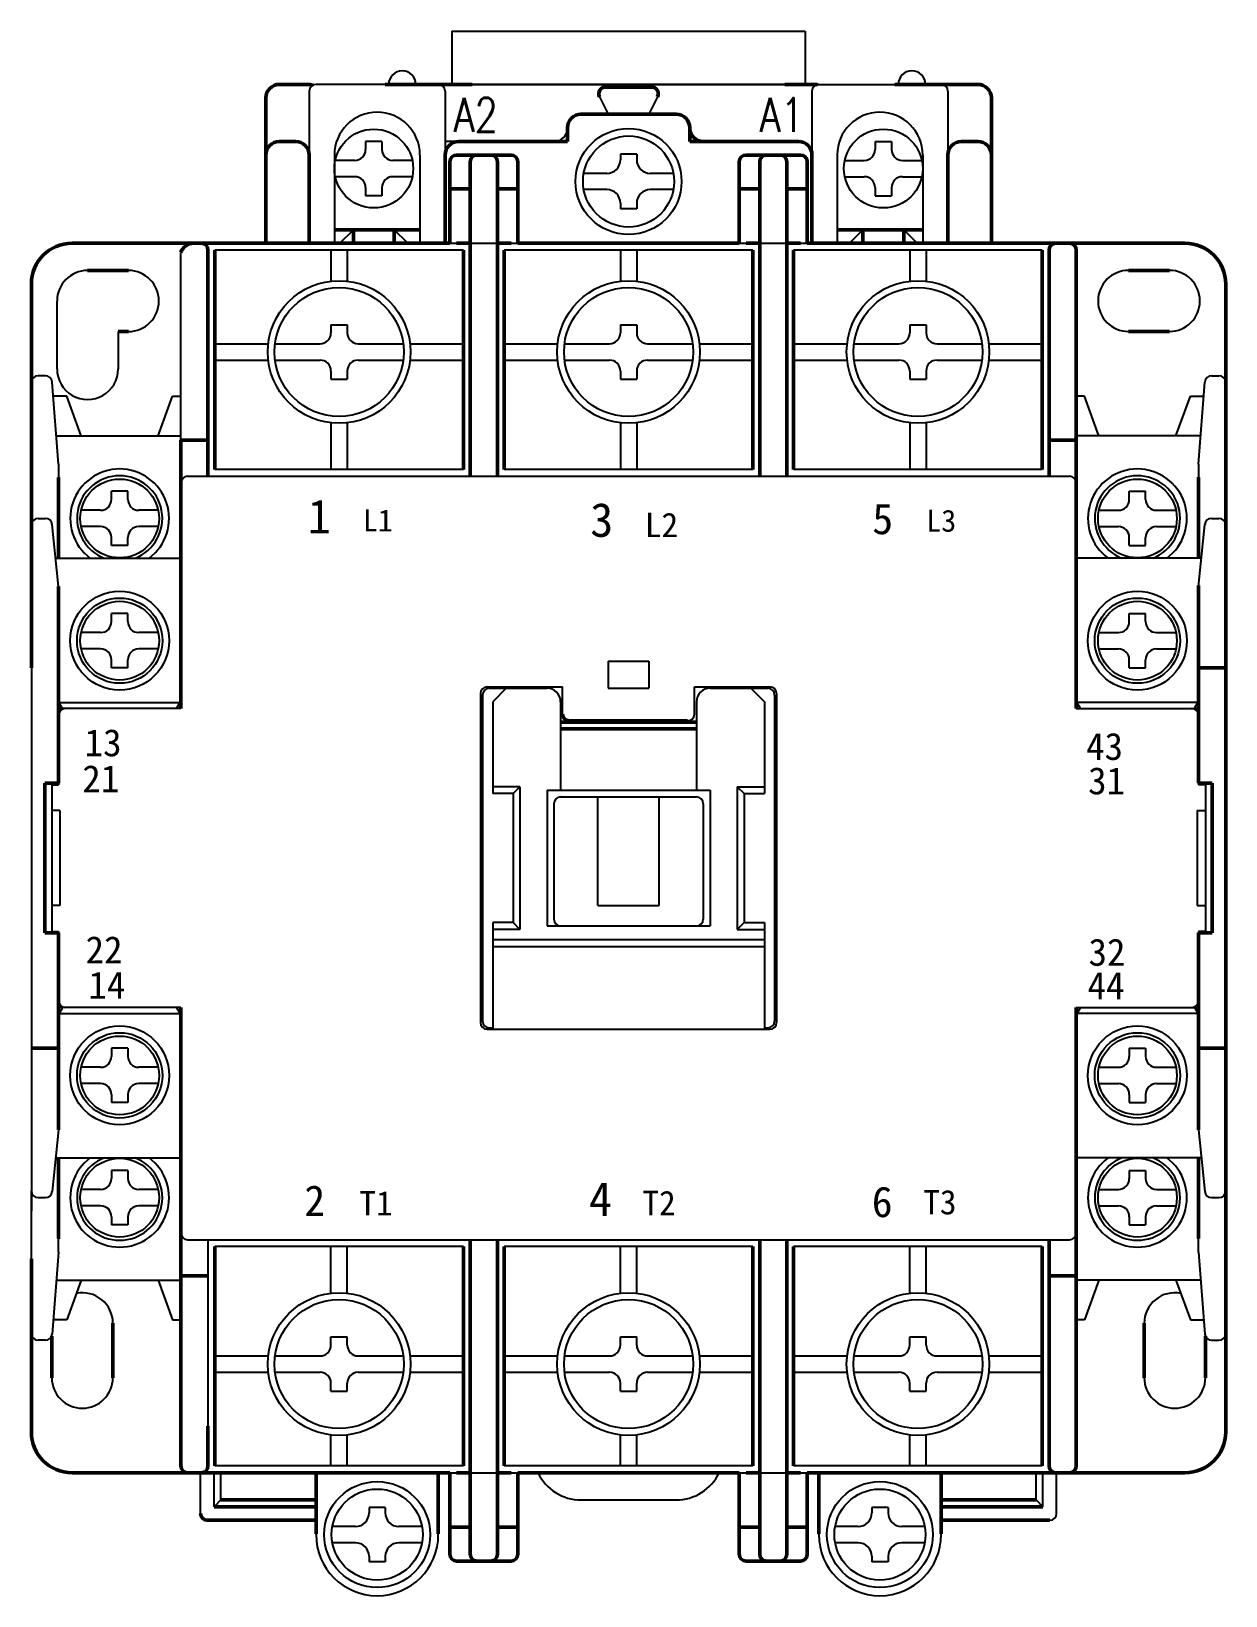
# Model space of a CAD drawing. Header units: millimetres. Extents: x 526 to 614, y 83 to 198.
import ezdxf

# ---------------------------------------------------------------- set-up
doc = ezdxf.new("R2010")
doc.units = ezdxf.units.MM
doc.layers.add('7', color=7, linetype='Continuous')
doc.layers.add('圖層7', color=7, linetype='Continuous')
doc.layers.add('可見邊線', color=7, linetype='Continuous', lineweight=50)
doc.styles.add('SIMPLEX', font='SIMPLEX', dxfattribs={"width": 0.8})

msp = doc.modelspace()

# ---------------------------------------------------------------- linework, layer by layer
at = {"color": 0}
for p, q in [((556.94, 198.14), (556.94, 194.23)), ((556.94, 198.14), (582.94, 198.14)), ((582.94, 198.14), (582.94, 194.23)), ((546.44, 193.73), (546.44, 189.03)), ((583.94, 194.23), (546.94, 194.23)), ((555.94, 194.23), (592.94, 194.23)), ((556.44, 193.73), (556.44, 189.03)), ((583.44, 193.73), (583.44, 189.03)), ((593.44, 193.73), (593.44, 189.03)), ((551.79, 190.03), (550.59, 190.03)), ((550.59, 190.03), (550.59, 189.43)), ((551.79, 190.03), (551.79, 189.43)), ((564.94, 190.03), (556.44, 190.03)), ((588.09, 190.03), (588.09, 189.43)), ((588.09, 190.03), (589.29, 190.03)), ((589.29, 190.03), (589.29, 189.43)), ((548.29, 189.03), (548.29, 182.53)), ((554.59, 189.03), (554.59, 182.53)), ((556.44, 189.03), (556.44, 184.53)), ((570.54, 189.08), (569.34, 189.08)), ((569.34, 189.08), (569.34, 188.68)), ((570.54, 189.08), (570.54, 188.68)), ((585.29, 189.03), (585.29, 182.53)), ((591.59, 189.03), (591.59, 182.53)), ((549.79, 188.63), (548.35, 188.63)), ((554.02, 188.63), (552.59, 188.63)), ((585.85, 188.63), (587.29, 188.63)), ((590.09, 188.63), (591.52, 188.63)), ((549.79, 187.43), (548.35, 187.43)), ((550.59, 186.63), (550.59, 186.03)), ((551.79, 186.63), (551.79, 186.03)), ((554.02, 187.43), (552.59, 187.43)), ((568.34, 187.68), (566.64, 187.68)), ((573.23, 187.68), (571.54, 187.68)), ((585.85, 187.43), (587.29, 187.43)), ((588.09, 186.63), (588.09, 186.03)), ((589.29, 186.63), (589.29, 186.03)), ((590.09, 187.43), (591.52, 187.43)), ((551.79, 186.03), (550.59, 186.03)), ((568.34, 186.48), (566.64, 186.48)), ((569.34, 185.48), (569.34, 185.08)), ((570.54, 185.48), (570.54, 185.08)), ((573.23, 186.48), (571.54, 186.48)), ((588.09, 186.03), (589.29, 186.03)), ((570.54, 185.08), (569.34, 185.08)), ((548.69, 182.53), (549.69, 183.53)), ((553.69, 182.53), (552.69, 183.53)), ((586.19, 182.53), (587.19, 183.53)), ((591.19, 182.53), (590.19, 183.53)), ((557.79, 182.03), (539.49, 182.03)), ((540.14, 182.53), (599.74, 182.53)), ((548.04, 182.03), (548.04, 179.75)), ((549.24, 182.03), (549.24, 179.75)), ((579.09, 182.03), (560.79, 182.03)), ((569.34, 182.03), (569.34, 179.75)), ((570.54, 182.03), (570.54, 179.75)), ((600.39, 182.03), (582.09, 182.03)), ((590.64, 182.03), (590.64, 179.75)), ((591.84, 182.03), (591.84, 179.75)), ((536.99, 168.03), (536.99, 181.84)), ((548.04, 176.53), (549.24, 176.53)), ((548.04, 176.53), (548.04, 175.93)), ((549.24, 176.53), (549.24, 175.93)), ((569.34, 176.53), (570.54, 176.53)), ((569.34, 176.53), (569.34, 175.93)), ((570.54, 176.53), (570.54, 175.93)), ((590.64, 176.53), (591.84, 176.53)), ((590.64, 176.53), (590.64, 175.93)), ((591.84, 176.53), (591.84, 175.93)), ((532.38, 176.03), (532.38, 173.26)), ((539.49, 175.13), (543.42, 175.13)), ((539.49, 175.13), (543.42, 175.13)), ((543.97, 175.13), (547.24, 175.13)), ((550.04, 175.13), (553.3, 175.13)), ((553.85, 175.13), (557.79, 175.13)), ((560.79, 175.13), (564.72, 175.13)), ((560.79, 175.13), (564.72, 175.13)), ((565.22, 175.13), (568.54, 175.13)), ((565.22, 175.13), (568.54, 175.13)), ((565.27, 175.13), (568.54, 175.13)), ((571.34, 175.13), (574.65, 175.13)), ((571.34, 175.13), (574.6, 175.13)), ((575.15, 175.13), (579.09, 175.13)), ((582.09, 175.13), (586.02, 175.13)), ((582.09, 175.13), (586.02, 175.13)), ((586.52, 175.13), (589.84, 175.13)), ((586.52, 175.13), (589.84, 175.13)), ((592.64, 175.13), (595.95, 175.13)), ((596.45, 175.13), (600.39, 175.13)), ((539.49, 173.93), (543.42, 173.93)), ((543.97, 173.93), (547.24, 173.93)), ((550.04, 173.93), (553.3, 173.93)), ((553.85, 173.93), (557.79, 173.93)), ((560.79, 173.93), (564.72, 173.93)), ((565.22, 173.93), (568.54, 173.93)), ((565.27, 173.93), (568.54, 173.93)), ((571.34, 173.93), (574.65, 173.93)), ((571.34, 173.93), (574.6, 173.93)), ((575.15, 173.93), (579.09, 173.93)), ((582.09, 173.93), (586.02, 173.93)), ((586.52, 173.93), (589.84, 173.93)), ((592.64, 173.93), (595.95, 173.93)), ((596.45, 173.93), (600.39, 173.93)), ((548.04, 173.13), (548.04, 172.53)), ((549.24, 173.13), (549.24, 172.53)), ((569.34, 173.13), (569.34, 172.53)), ((569.34, 173.13), (569.34, 172.53)), ((569.34, 173.13), (569.34, 172.53)), ((570.54, 173.13), (570.54, 172.53)), ((570.54, 173.13), (570.54, 172.53)), ((590.64, 173.13), (590.64, 172.53)), ((590.64, 173.13), (590.64, 172.53)), ((591.84, 173.13), (591.84, 172.53)), ((548.04, 172.53), (549.24, 172.53)), ((569.34, 172.53), (570.54, 172.53)), ((569.34, 172.53), (570.54, 172.53)), ((590.64, 172.53), (591.84, 172.53)), ((536.39, 171.28), (536.99, 171.28)), ((603.49, 171.28), (602.89, 171.28)), ((548.04, 169.31), (548.04, 165.88)), ((549.24, 169.31), (549.24, 165.88)), ((569.34, 169.31), (569.34, 165.88)), ((570.54, 169.31), (570.54, 165.88)), ((590.64, 169.31), (590.64, 165.88)), ((591.84, 169.31), (591.84, 165.88)), ((527.83, 168.35), (536.99, 168.35)), ((612.05, 168.35), (602.89, 168.35)), ((537.49, 168.03), (538.99, 168.03)), ((600.89, 168.03), (602.39, 168.03)), ((557.79, 165.88), (539.49, 165.88)), ((579.09, 165.88), (560.79, 165.88)), ((600.39, 165.88), (582.09, 165.88)), ((527.99, 165.32), (528.03, 165.32)), ((528.03, 163.29), (528.03, 165.32)), ((536.94, 163.29), (536.94, 165.32)), ((536.94, 165.32), (536.99, 165.32)), ((537.49, 165.38), (602.39, 165.38)), ((611.84, 163.29), (611.84, 165.32)), ((611.89, 165.32), (611.84, 165.32)), ((611.89, 159.35), (611.89, 165.28)), ((531.89, 163.68), (531.89, 164.28)), ((533.09, 164.28), (531.89, 164.28)), ((533.09, 163.68), (533.09, 164.28)), ((606.79, 163.68), (606.79, 164.28)), ((606.79, 164.28), (607.99, 164.28)), ((607.99, 163.68), (607.99, 164.28)), ((525.99, 163.11), (525.99, 150.36)), ((527.99, 163.29), (528.03, 163.29)), ((527.99, 163.2), (528.03, 163.29)), ((531.09, 162.88), (529.65, 162.88)), ((535.32, 162.88), (533.89, 162.88)), ((536.99, 163.29), (536.94, 163.29)), ((604.55, 162.88), (605.99, 162.88)), ((608.79, 162.88), (610.22, 162.88)), ((611.89, 163.2), (611.84, 163.29)), ((611.89, 163.29), (611.84, 163.29)), ((526.49, 162.28), (527.03, 162.28)), ((527.99, 161.27), (528.03, 161.27)), ((528.03, 161.27), (528.03, 159.35)), ((531.09, 161.68), (529.65, 161.68)), ((535.32, 161.68), (533.89, 161.68)), ((536.94, 161.27), (536.99, 161.27)), ((536.94, 161.27), (536.94, 159.35)), ((604.55, 161.68), (605.99, 161.68)), ((608.79, 161.68), (610.22, 161.68)), ((611.89, 161.27), (611.84, 161.27)), ((611.84, 161.27), (611.84, 159.35)), ((531.89, 160.28), (531.89, 160.88)), ((533.09, 160.28), (531.89, 160.28)), ((533.09, 160.28), (533.09, 160.88)), ((606.79, 160.28), (606.79, 160.88)), ((606.79, 160.28), (607.99, 160.28)), ((607.99, 160.28), (607.99, 160.88)), ((527.78, 159.35), (536.99, 159.35)), ((527.99, 159.75), (528.03, 159.75)), ((536.94, 159.75), (536.99, 159.75)), ((612.09, 159.35), (602.89, 159.35)), ((611.89, 159.75), (611.84, 159.75)), ((611.89, 151.28), (611.89, 157.34)), ((527.99, 156.32), (528.03, 156.32)), ((528.03, 154.29), (528.03, 156.32)), ((536.94, 156.32), (536.99, 156.32)), ((536.94, 154.29), (536.94, 156.32)), ((611.89, 156.32), (611.84, 156.32)), ((611.84, 154.29), (611.84, 156.32)), ((533.09, 155.28), (531.89, 155.28)), ((531.89, 154.68), (531.89, 155.28)), ((533.09, 154.68), (533.09, 155.28)), ((606.79, 154.68), (606.79, 155.28)), ((606.79, 155.28), (607.99, 155.28)), ((607.99, 154.68), (607.99, 155.28)), ((527.99, 154.29), (528.03, 154.29)), ((527.99, 154.2), (528.03, 154.29)), ((531.09, 153.88), (529.65, 153.88)), ((535.32, 153.88), (533.89, 153.88)), ((536.99, 154.29), (536.94, 154.29)), ((536.99, 154.2), (536.94, 154.29)), ((604.55, 153.88), (605.99, 153.88)), ((608.79, 153.88), (610.22, 153.88)), ((611.89, 154.2), (611.84, 154.29)), ((611.89, 154.29), (611.84, 154.29)), ((527.99, 152.27), (528.03, 152.27)), ((528.03, 152.27), (528.03, 148.73)), ((531.09, 152.68), (529.65, 152.68)), ((535.32, 152.68), (533.89, 152.68)), ((536.94, 152.27), (536.94, 148.73)), ((536.94, 152.27), (536.99, 152.27)), ((604.55, 152.68), (605.99, 152.68)), ((608.79, 152.68), (610.22, 152.68)), ((611.84, 152.27), (611.84, 148.73)), ((611.89, 152.27), (611.84, 152.27)), ((531.89, 151.28), (531.89, 151.88)), ((533.09, 151.28), (531.89, 151.28)), ((533.09, 151.28), (533.09, 151.88)), ((606.79, 151.28), (606.79, 151.88)), ((606.79, 151.28), (607.99, 151.28)), ((607.99, 151.28), (607.99, 151.88)), ((525.99, 150.36), (525.99, 124.2)), ((527.99, 150.75), (528.03, 150.75)), ((536.94, 150.75), (536.99, 150.75)), ((559.54, 149.88), (565.09, 149.88)), ((559.69, 149.78), (563.94, 149.78)), ((560.94, 149.78), (559.94, 148.78)), ((565.09, 147.88), (565.09, 149.88)), ((574.79, 149.88), (580.34, 149.88)), ((574.79, 147.88), (574.79, 149.88)), ((575.94, 149.78), (580.19, 149.78)), ((578.94, 149.78), (579.94, 148.78)), ((611.89, 150.75), (611.84, 150.75)), ((528.03, 148.73), (536.94, 148.73)), ((528.29, 148.28), (528.03, 148.73)), ((536.68, 148.28), (536.94, 148.73)), ((559.04, 149.38), (559.04, 125.18)), ((559.19, 149.28), (559.19, 125.28)), ((559.94, 148.78), (559.94, 142.03)), ((564.94, 148.78), (564.94, 142.28)), ((574.94, 148.78), (574.94, 142.28)), ((579.94, 148.78), (579.94, 142.03)), ((580.69, 149.28), (580.69, 125.28)), ((580.84, 149.38), (580.84, 125.18)), ((611.84, 148.73), (602.93, 148.73)), ((603.19, 148.28), (602.93, 148.73)), ((611.58, 148.28), (611.84, 148.73)), ((527.99, 147.78), (527.99, 142.68)), ((611.89, 147.78), (611.89, 142.68)), ((561.94, 142.53), (559.94, 142.53)), ((561.44, 142.03), (559.94, 142.03)), ((561.44, 142.03), (561.94, 142.53)), ((561.44, 142.03), (561.44, 132.53)), ((561.94, 142.53), (561.94, 132.03)), ((563.94, 142.28), (563.94, 132.28)), ((563.94, 142.28), (575.94, 142.28)), ((564.94, 141.78), (574.94, 141.78)), ((567.69, 133.78), (567.69, 141.78)), ((572.19, 133.78), (572.19, 141.78)), ((575.94, 142.28), (575.94, 132.28)), ((577.94, 142.53), (577.94, 132.03)), ((577.94, 142.53), (578.44, 142.03)), ((577.94, 142.53), (579.94, 142.53)), ((578.44, 142.03), (578.44, 132.53)), ((578.44, 142.03), (579.94, 142.03)), ((564.44, 141.28), (564.44, 132.78)), ((575.44, 141.28), (575.44, 132.78)), ((567.69, 133.78), (572.19, 133.78)), ((561.44, 132.53), (559.94, 132.53)), ((559.94, 132.53), (559.94, 124.78)), ((561.44, 132.53), (561.94, 132.03)), ((578.44, 132.53), (577.94, 132.03)), ((578.44, 132.53), (579.94, 132.53)), ((579.94, 132.53), (579.94, 124.78)), ((561.94, 132.03), (559.94, 132.03)), ((559.94, 131.28), (579.94, 131.28)), ((563.94, 132.28), (575.94, 132.28)), ((577.94, 132.03), (579.94, 132.03)), ((559.94, 130.78), (579.94, 130.78)), ((559.94, 130.68), (559.94, 124.68)), ((579.94, 130.68), (579.94, 124.68)), ((528.29, 126.28), (528.03, 125.83)), ((528.03, 125.83), (536.94, 125.83)), ((528.03, 122.29), (528.03, 125.83)), ((536.68, 126.28), (536.94, 125.83)), ((536.94, 122.29), (536.94, 125.83)), ((603.19, 126.28), (602.93, 125.83)), ((611.84, 125.83), (602.93, 125.83)), ((611.58, 126.28), (611.84, 125.83)), ((611.84, 122.29), (611.84, 125.83)), ((559.69, 124.78), (559.94, 124.78)), ((579.94, 124.78), (580.19, 124.78)), ((525.99, 124.2), (525.99, 111.32)), ((527.99, 123.81), (528.03, 123.81)), ((533.09, 123.28), (531.89, 123.28)), ((531.89, 123.28), (531.89, 122.68)), ((533.09, 123.28), (533.09, 122.68)), ((536.94, 123.81), (536.99, 123.81)), ((606.79, 123.28), (606.79, 122.68)), ((606.79, 123.28), (607.99, 123.28)), ((607.99, 123.28), (607.99, 122.68)), ((611.89, 123.81), (611.84, 123.81)), ((611.89, 123.28), (611.89, 117.22)), ((527.99, 122.29), (528.03, 122.29)), ((536.94, 122.29), (536.99, 122.29)), ((611.89, 122.29), (611.84, 122.29)), ((531.09, 121.88), (529.65, 121.88)), ((535.32, 121.88), (533.89, 121.88)), ((604.55, 121.88), (605.99, 121.88)), ((608.79, 121.88), (610.22, 121.88)), ((527.99, 120.36), (528.03, 120.27)), ((527.99, 120.27), (528.03, 120.27)), ((528.03, 120.27), (528.03, 118.24)), ((531.09, 120.68), (529.65, 120.68)), ((531.89, 119.88), (531.89, 119.28)), ((533.09, 119.88), (533.09, 119.28)), ((535.32, 120.68), (533.89, 120.68)), ((536.99, 120.36), (536.94, 120.27)), ((536.94, 120.27), (536.94, 118.24)), ((536.99, 120.27), (536.94, 120.27)), ((604.55, 120.68), (605.99, 120.68)), ((606.79, 119.88), (606.79, 119.28)), ((607.99, 119.88), (607.99, 119.28)), ((608.79, 120.68), (610.22, 120.68)), ((611.89, 120.36), (611.84, 120.27)), ((611.84, 120.27), (611.84, 118.24)), ((611.89, 120.27), (611.84, 120.27)), ((533.09, 119.28), (531.89, 119.28)), ((606.79, 119.28), (607.99, 119.28)), ((527.99, 118.24), (528.03, 118.24)), ((536.94, 118.24), (536.99, 118.24)), ((611.89, 118.24), (611.84, 118.24)), ((527.78, 115.21), (536.99, 115.21)), ((528.03, 113.29), (528.03, 115.21)), ((536.94, 113.29), (536.94, 115.21)), ((612.09, 115.21), (602.89, 115.21)), ((611.84, 113.29), (611.84, 115.21)), ((611.89, 115.21), (611.89, 109.28)), ((527.99, 114.81), (528.03, 114.81)), ((533.09, 114.28), (531.89, 114.28)), ((531.89, 114.28), (531.89, 113.68)), ((533.09, 114.28), (533.09, 113.68)), ((536.94, 114.81), (536.99, 114.81)), ((606.79, 114.28), (606.79, 113.68)), ((606.79, 114.28), (607.99, 114.28)), ((607.99, 114.28), (607.99, 113.68)), ((611.89, 114.81), (611.84, 114.81)), ((527.99, 113.29), (528.03, 113.29)), ((531.09, 112.88), (529.65, 112.88)), ((535.32, 112.88), (533.89, 112.88)), ((536.94, 113.29), (536.99, 113.29)), ((604.55, 112.88), (605.99, 112.88)), ((608.79, 112.88), (610.22, 112.88)), ((611.89, 113.29), (611.84, 113.29)), ((526.49, 112.28), (527.03, 112.28)), ((527.99, 111.36), (528.03, 111.27)), ((527.99, 111.27), (528.03, 111.27)), ((528.03, 111.27), (528.03, 109.24)), ((531.09, 111.68), (529.65, 111.68)), ((531.89, 110.88), (531.89, 110.28)), ((533.09, 110.88), (533.09, 110.28)), ((535.32, 111.68), (533.89, 111.68)), ((536.94, 111.27), (536.94, 109.24)), ((536.99, 111.27), (536.94, 111.27)), ((604.55, 111.68), (605.99, 111.68)), ((606.79, 110.88), (606.79, 110.28)), ((607.99, 110.88), (607.99, 110.28)), ((608.79, 111.68), (610.22, 111.68)), ((611.89, 111.36), (611.84, 111.27)), ((611.89, 111.27), (611.84, 111.27)), ((611.84, 111.27), (611.84, 109.24)), ((533.09, 110.28), (531.89, 110.28)), ((606.79, 110.28), (607.99, 110.28)), ((527.99, 109.24), (528.03, 109.24)), ((536.94, 109.24), (536.99, 109.24)), ((536.99, 107.03), (536.99, 108.53)), ((537.49, 109.18), (602.39, 109.18)), ((538.99, 109.18), (538.99, 94.03)), ((557.79, 108.68), (539.49, 108.68)), ((548.04, 105.25), (548.04, 108.68)), ((549.24, 105.25), (549.24, 108.68)), ((579.09, 108.68), (560.79, 108.68)), ((569.34, 105.25), (569.34, 108.68)), ((570.54, 105.25), (570.54, 108.68)), ((600.39, 108.68), (582.09, 108.68)), ((590.64, 105.25), (590.64, 108.68)), ((591.84, 105.25), (591.84, 108.68)), ((602.89, 107.03), (602.89, 108.53)), ((611.89, 109.24), (611.84, 109.24)), ((527.83, 106.21), (536.99, 106.21)), ((600.89, 106.53), (600.89, 94.53)), ((600.89, 106.53), (602.39, 106.53)), ((602.89, 106.28), (602.89, 93.03)), ((612.05, 106.21), (602.89, 106.21)), ((536.39, 103.28), (536.99, 103.28)), ((603.49, 103.28), (602.89, 103.28)), ((548.04, 102.03), (549.24, 102.03)), ((548.04, 101.43), (548.04, 102.03)), ((549.24, 101.43), (549.24, 102.03)), ((569.34, 101.43), (569.34, 102.03)), ((569.34, 102.03), (570.54, 102.03)), ((569.34, 101.43), (569.34, 102.03)), ((569.34, 101.43), (569.34, 102.03)), ((569.34, 102.03), (570.54, 102.03)), ((570.54, 101.43), (570.54, 102.03)), ((570.54, 101.43), (570.54, 102.03)), ((590.64, 101.43), (590.64, 102.03)), ((590.64, 101.43), (590.64, 102.03)), ((590.64, 102.03), (591.84, 102.03)), ((591.84, 101.43), (591.84, 102.03)), ((539.49, 100.63), (543.42, 100.63)), ((543.97, 100.63), (547.24, 100.63)), ((550.04, 100.63), (553.3, 100.63)), ((553.85, 100.63), (557.79, 100.63)), ((560.79, 100.63), (564.72, 100.63)), ((565.22, 100.63), (568.54, 100.63)), ((565.27, 100.63), (568.54, 100.63)), ((571.34, 100.63), (574.6, 100.63)), ((571.34, 100.63), (574.65, 100.63)), ((575.15, 100.63), (579.09, 100.63)), ((582.09, 100.63), (586.02, 100.63)), ((586.52, 100.63), (589.84, 100.63)), ((592.64, 100.63), (595.95, 100.63)), ((596.45, 100.63), (600.39, 100.63)), ((539.49, 99.43), (543.42, 99.43)), ((539.49, 99.43), (543.42, 99.43)), ((543.97, 99.43), (547.24, 99.43)), ((550.04, 99.43), (553.3, 99.43)), ((553.85, 99.43), (557.79, 99.43)), ((560.79, 99.43), (564.72, 99.43)), ((560.79, 99.43), (564.72, 99.43)), ((565.22, 99.43), (568.54, 99.43)), ((565.22, 99.43), (568.54, 99.43)), ((565.27, 99.43), (568.54, 99.43)), ((571.34, 99.43), (574.6, 99.43)), ((571.34, 99.43), (574.65, 99.43)), ((575.15, 99.43), (579.09, 99.43)), ((582.09, 99.43), (586.02, 99.43)), ((582.09, 99.43), (586.02, 99.43)), ((586.52, 99.43), (589.84, 99.43)), ((586.52, 99.43), (589.84, 99.43)), ((592.64, 99.43), (595.95, 99.43)), ((596.45, 99.43), (600.39, 99.43)), ((548.04, 98.03), (548.04, 98.63)), ((548.04, 98.03), (549.24, 98.03)), ((549.24, 98.03), (549.24, 98.63)), ((569.34, 98.03), (569.34, 98.63)), ((569.34, 98.03), (570.54, 98.03)), ((570.54, 98.03), (570.54, 98.63)), ((590.64, 98.03), (590.64, 98.63)), ((590.64, 98.03), (591.84, 98.03)), ((591.84, 98.03), (591.84, 98.63)), ((548.04, 92.53), (548.04, 94.81)), ((549.24, 92.53), (549.24, 94.81)), ((569.34, 92.53), (569.34, 94.81)), ((570.54, 92.53), (570.54, 94.81)), ((590.64, 92.53), (590.64, 94.81)), ((591.84, 92.53), (591.84, 94.81)), ((557.79, 92.53), (539.49, 92.53)), ((579.09, 92.53), (560.79, 92.53)), ((600.39, 92.53), (582.09, 92.53)), ((538.44, 89.03), (538.44, 92.03)), ((539.44, 89.53), (539.44, 92.03)), ((539.94, 90.03), (539.94, 92.03)), ((540.14, 92.03), (599.74, 92.03)), ((546.94, 87.48), (546.94, 92.03)), ((555.94, 87.48), (555.94, 92.03)), ((583.94, 87.48), (583.94, 92.03)), ((592.94, 87.48), (592.94, 92.03)), ((599.94, 90.03), (599.94, 92.03)), ((600.44, 89.53), (600.44, 92.03)), ((601.44, 89.03), (601.44, 92.03)), ((539.94, 90.03), (539.44, 89.53)), ((566.44, 90.03), (573.44, 90.03)), ((599.94, 90.03), (600.44, 89.53)), ((552.04, 89.48), (550.84, 89.48)), ((550.84, 89.48), (550.84, 89.08)), ((552.04, 89.48), (552.04, 89.08)), ((589.04, 89.48), (587.84, 89.48)), ((587.84, 89.48), (587.84, 89.08)), ((589.04, 89.48), (589.04, 89.08)), ((549.84, 88.08), (548.14, 88.08)), ((554.73, 88.08), (553.04, 88.08)), ((586.84, 88.08), (585.14, 88.08)), ((591.73, 88.08), (590.04, 88.08)), ((549.84, 86.88), (548.14, 86.88)), ((554.73, 86.88), (553.04, 86.88)), ((586.84, 86.88), (585.14, 86.88)), ((591.73, 86.88), (590.04, 86.88)), ((550.84, 85.88), (550.84, 85.48)), ((552.04, 85.48), (550.84, 85.48)), ((552.04, 85.88), (552.04, 85.48)), ((587.84, 85.88), (587.84, 85.48)), ((589.04, 85.48), (587.84, 85.48)), ((589.04, 85.88), (589.04, 85.48))]:
    msp.add_line(p, q, dxfattribs=at)
for centre, radius in [((551.19, 188.03), 2.9), ((569.94, 187.08), 3.9), ((569.94, 187.08), 3.35), ((588.69, 188.03), 2.9), ((548.64, 174.53), 5.25), ((569.94, 174.53), 5.25), ((591.24, 174.53), 5.25), ((548.64, 174.53), 4.75), ((569.94, 174.53), 4.75), ((591.24, 174.53), 4.75), ((532.49, 162.28), 2.9), ((607.39, 162.28), 2.9), ((532.49, 153.28), 3.64), ((607.39, 153.28), 3.64), ((532.49, 153.28), 3.14), ((532.49, 153.28), 2.9), ((607.39, 153.28), 3.14), ((607.39, 153.28), 2.9), ((532.49, 121.28), 3.64), ((532.49, 121.28), 3.14), ((607.39, 121.28), 3.64), ((607.39, 121.28), 3.14), ((532.49, 121.28), 2.9), ((607.39, 121.28), 2.9), ((532.49, 112.28), 2.9), ((607.39, 112.28), 2.9), ((548.64, 100.03), 5.25), ((569.94, 100.03), 5.25), ((591.24, 100.03), 5.25), ((548.64, 100.03), 4.75), ((569.94, 100.03), 4.75), ((591.24, 100.03), 4.75), ((551.44, 87.48), 3.9), ((588.44, 87.48), 3.9), ((551.44, 87.48), 3.35), ((588.44, 87.48), 3.35)]:
    msp.add_circle(centre, radius, dxfattribs=at)
for centre, radius, start, end in [((553.29, 194.23), 1, 0, 180), ((590.79, 194.23), 1, 0, 180), ((546.94, 193.73), 0.5, 90, 180), ((555.94, 193.73), 0.5, 0, 90), ((583.94, 193.73), 0.5, 90, 180), ((592.94, 193.73), 0.5, 0, 90), ((551.44, 189.03), 3.15, 0, 180), ((566.44, 191.03), 1, 90, 180), ((573.44, 191.03), 1, 0, 90), ((588.44, 189.03), 3.15, 0, 180), ((564.44, 191.03), 1, 270, 0), ((549.79, 189.43), 0.8, 270, 0), ((552.59, 189.43), 0.8, 180, 270), ((587.29, 189.43), 0.8, 270, 0), ((590.09, 189.43), 0.8, 180, 270), ((568.34, 188.68), 1, 270, 0), ((571.54, 188.68), 1, 180, 270), ((549.79, 186.63), 0.8, 0, 90), ((552.59, 186.63), 0.8, 90, 180), ((587.29, 186.63), 0.8, 0, 90), ((590.09, 186.63), 0.8, 90, 180), ((568.34, 185.48), 1, 0, 90), ((571.54, 185.48), 1, 90, 180), ((530.13, 178.28), 2.25, 90.016, 180.016), ((533.13, 178.28), 2.25, 270.016, 90.016), ((606.74, 178.29), 2.25, 90, 270), ((609.74, 178.29), 2.25, 270, 90), ((547.24, 175.93), 0.8, 270, 0), ((550.04, 175.93), 0.8, 180, 270), ((568.54, 175.93), 0.8, 270, 0), ((568.54, 175.93), 0.8, 270, 0), ((571.34, 175.93), 0.8, 180, 270), ((571.34, 175.93), 0.8, 180, 270), ((589.84, 175.93), 0.8, 270, 0), ((592.64, 175.93), 0.8, 180, 270), ((547.24, 173.13), 0.8, 0, 90), ((550.04, 173.13), 0.8, 90, 180), ((568.54, 173.13), 0.8, 0, 90), ((568.54, 173.13), 0.8, 0, 90), ((571.34, 173.13), 0.8, 90, 180), ((571.34, 173.13), 0.8, 90, 180), ((589.84, 173.13), 0.8, 0, 90), ((592.64, 173.13), 0.8, 90, 180), ((530.13, 173.28), 2.25, 180.016, 0.016), ((532.49, 162.28), 3.64, 306.5162, 233.4838), ((607.39, 162.28), 3.64, 306.5162, 233.4838), ((532.49, 162.28), 3.14, 291.0422, 248.9578), ((537.49, 164.88), 0.5, 90, 180), ((537.49, 164.88), 0.5, 90, 180), ((602.39, 164.88), 0.5, 360, 90), ((602.39, 164.88), 0.5, 360, 90), ((607.39, 162.28), 3.14, 291.0422, 248.9578), ((531.09, 163.68), 0.8, 270, 0), ((533.89, 163.68), 0.8, 180, 270), ((605.99, 163.68), 0.8, 270, 0), ((608.79, 163.68), 0.8, 180, 270), ((531.09, 160.88), 0.8, 0, 90), ((533.89, 160.88), 0.8, 90, 180), ((605.99, 160.88), 0.8, 0, 90), ((608.79, 160.88), 0.8, 90, 180), ((531.09, 154.68), 0.8, 270, 0), ((533.89, 154.68), 0.8, 180, 270), ((605.99, 154.68), 0.8, 270, 0), ((608.79, 154.68), 0.8, 180, 270), ((531.09, 151.88), 0.8, 0, 90), ((533.89, 151.88), 0.8, 90, 180), ((605.99, 151.88), 0.8, 0, 90), ((608.79, 151.88), 0.8, 90, 180), ((559.54, 149.38), 0.5, 90, 180), ((559.69, 149.28), 0.5, 90, 180), ((563.94, 148.78), 1, 0, 90), ((575.94, 148.78), 1, 90, 180), ((580.19, 149.28), 0.5, 0, 90), ((580.34, 149.38), 0.5, 0, 90), ((564.94, 141.28), 0.5, 90, 180), ((574.94, 141.28), 0.5, 0, 90), ((564.94, 132.78), 0.5, 180, 270), ((574.94, 132.78), 0.5, 270, 0), ((559.54, 125.18), 0.5, 180, 270), ((559.69, 125.28), 0.5, 180, 270), ((580.19, 125.28), 0.5, 270, 0), ((580.34, 125.18), 0.5, 270, 0), ((531.09, 122.68), 0.8, 270, 0), ((533.89, 122.68), 0.8, 180, 270), ((605.99, 122.68), 0.8, 270, 0), ((608.79, 122.68), 0.8, 180, 270), ((531.09, 119.88), 0.8, 0, 90), ((533.89, 119.88), 0.8, 90, 180), ((605.99, 119.88), 0.8, 0, 90), ((608.79, 119.88), 0.8, 90, 180), ((532.49, 112.28), 3.64, 126.5162, 53.4838), ((532.49, 112.28), 3.14, 111.0422, 68.9578), ((607.39, 112.28), 3.64, 126.5162, 53.4838), ((607.39, 112.28), 3.14, 111.0422, 68.9578), ((531.09, 113.68), 0.8, 270, 0), ((533.89, 113.68), 0.8, 180, 270), ((605.99, 113.68), 0.8, 270, 0), ((608.79, 113.68), 0.8, 180, 270), ((531.09, 110.88), 0.8, 0, 90), ((533.89, 110.88), 0.8, 90, 180), ((605.99, 110.88), 0.8, 0, 90), ((608.79, 110.88), 0.8, 90, 180), ((537.49, 109.68), 0.5, 180, 270), ((602.39, 109.68), 0.5, 270, 0), ((529.74, 103.03), 2.25, 0, 101.3212), ((610.14, 103.03), 2.25, 78.6681, 180), ((547.24, 101.43), 0.8, 270, 360), ((550.04, 101.43), 0.8, 180, 270), ((568.54, 101.43), 0.8, 270, 360), ((568.54, 101.43), 0.8, 270, 360), ((571.34, 101.43), 0.8, 180, 270), ((571.34, 101.43), 0.8, 180, 270), ((589.84, 101.43), 0.8, 270, 360), ((592.64, 101.43), 0.8, 180, 270), ((547.24, 98.63), 0.8, 360, 90), ((550.04, 98.63), 0.8, 90, 180), ((568.54, 98.63), 0.8, 360, 90), ((568.54, 98.63), 0.8, 360, 90), ((571.34, 98.63), 0.8, 90, 180), ((571.34, 98.63), 0.8, 90, 180), ((589.84, 98.63), 0.8, 360, 90), ((592.64, 98.63), 0.8, 90, 180), ((529.74, 99.03), 2.25, 180, 0), ((610.14, 99.03), 2.25, 180, 0), ((566.44, 93.53), 3.5, 205.3769, 270), ((573.44, 93.53), 3.5, 270, 334.6231), ((549.84, 89.08), 1, 270, 0), ((553.04, 89.08), 1, 180, 270), ((586.84, 89.08), 1, 270, 0), ((590.04, 89.08), 1, 180, 270), ((551.44, 87.48), 4.5, 180, 0), ((549.84, 85.88), 1, 0, 90), ((553.04, 85.88), 1, 90, 180), ((588.44, 87.48), 4.5, 180, 0), ((586.84, 85.88), 1, 0, 90), ((590.04, 85.88), 1, 90, 180)]:
    msp.add_arc(centre, radius, start, end, dxfattribs=at)
at = {"color": 0, "lineweight": 50}
msp.add_arc((575.44, 191.03), 1, 180, 270, dxfattribs=at)
at = {"layer": '7', "color": 0}
for p, q in [((567.8, 193.31), (568.44, 192.03)), ((572.07, 193.31), (571.44, 192.03)), ((565.44, 191.03), (565.44, 191.03)), ((574.44, 191.03), (574.44, 191.03)), ((527.88, 173.28), (527.88, 178.28)), ((559.54, 124.68), (580.34, 124.68))]:
    msp.add_line(p, q, dxfattribs=at)
at = {"layer": '7', "color": 0, "lineweight": 50}
for centre in [(565.59, 147.88), (538.94, 89.03)]:
    msp.add_arc(centre, 0.5, 180, 270, dxfattribs=at)
at = {"layer": '7', "color": 0}
for centre, end in [((574.29, 147.88), 360), ((600.94, 89.03), 0)]:
    msp.add_arc(centre, 0.5, 270, end, dxfattribs=at)
at = {"layer": '可見邊線', "color": 0, "linetype": 'Continuous', "lineweight": 50}
for p, q in [((544.24, 194.23), (546.34, 194.23)), ((556.04, 194.23), (552.04, 194.23)), ((556.04, 194.23), (558.44, 194.23)), ((568.25, 194.03), (571.63, 194.03)), ((581.44, 194.23), (583.84, 194.23)), ((593.54, 194.23), (589.54, 194.23)), ((593.54, 194.23), (595.64, 194.23)), ((543.24, 193.23), (543.24, 182.53)), ((596.64, 193.23), (596.64, 182.53)), ((566.44, 192.03), (573.44, 192.03)), ((566.44, 192.03), (568.44, 192.03)), ((571.44, 192.03), (573.44, 192.03)), ((544.24, 190.03), (545.44, 190.03)), ((557.44, 190.03), (564.44, 190.03)), ((559.44, 190.03), (565.44, 190.03)), ((565.44, 190.03), (565.44, 191.03)), ((574.44, 191.03), (574.44, 190.03)), ((574.44, 190.03), (580.44, 190.03)), ((575.44, 190.03), (582.44, 190.03)), ((594.44, 190.03), (595.64, 190.03)), ((543.24, 182.53), (543.24, 189.03)), ((546.44, 189.03), (546.44, 182.53)), ((556.44, 182.53), (556.44, 189.03)), ((558.79, 189.03), (557.29, 189.03)), ((559.79, 189.03), (558.79, 189.03)), ((561.29, 189.03), (559.79, 189.03)), ((580.09, 189.03), (578.59, 189.03)), ((581.09, 189.03), (580.09, 189.03)), ((582.59, 189.03), (581.09, 189.03)), ((583.44, 189.03), (583.44, 182.53)), ((593.44, 182.53), (593.44, 189.03)), ((596.64, 189.03), (596.64, 182.53)), ((556.79, 188.53), (556.79, 186.53)), ((558.29, 187.03), (558.29, 188.53)), ((560.29, 188.53), (560.29, 187.03)), ((561.79, 186.53), (561.79, 188.53)), ((578.09, 188.53), (578.09, 186.53)), ((579.59, 187.03), (579.59, 188.53)), ((581.59, 188.53), (581.59, 187.03)), ((583.09, 186.53), (583.09, 188.53)), ((558.29, 187.03), (558.29, 182.53)), ((558.29, 165.38), (558.29, 187.03)), ((560.29, 182.53), (560.29, 187.03)), ((560.29, 187.03), (560.29, 165.38)), ((579.59, 187.03), (579.59, 182.53)), ((579.59, 165.38), (579.59, 187.03)), ((581.59, 182.53), (581.59, 187.03)), ((581.59, 187.03), (581.59, 165.38)), ((556.79, 186.53), (558.29, 186.53)), ((556.79, 182.53), (556.79, 186.53)), ((560.29, 186.53), (561.79, 186.53)), ((561.79, 186.53), (561.79, 182.53)), ((578.09, 186.53), (579.59, 186.53)), ((578.09, 182.53), (578.09, 186.53)), ((581.59, 186.53), (583.09, 186.53)), ((583.09, 186.53), (583.09, 182.53)), ((549.69, 183.53), (548.29, 183.53)), ((549.69, 183.53), (552.69, 183.53)), ((549.69, 183.03), (549.69, 183.53)), ((554.59, 183.53), (552.69, 183.53)), ((552.69, 183.53), (552.69, 183.03)), ((585.29, 183.53), (587.19, 183.53)), ((590.19, 183.53), (587.19, 183.53)), ((587.19, 183.03), (587.19, 183.53)), ((590.19, 183.53), (591.59, 183.53)), ((590.19, 183.53), (590.19, 183.03)), ((528.99, 182.53), (538.94, 182.53)), ((538.49, 182.53), (537.49, 182.53)), ((537.94, 182.53), (543.24, 182.53)), ((539.99, 182.53), (538.49, 182.53)), ((538.99, 182.03), (538.99, 180.53)), ((539.49, 182.03), (539.49, 165.88)), ((544.34, 182.53), (539.99, 182.53)), ((544.34, 182.53), (552.94, 182.53)), ((547.34, 182.53), (548.69, 182.53)), ((549.69, 182.53), (549.69, 183.03)), ((552.69, 183.03), (552.69, 182.53)), ((556.79, 182.53), (552.94, 182.53)), ((553.69, 182.53), (555.04, 182.53)), ((558.29, 182.53), (557.29, 182.53)), ((557.79, 182.03), (557.79, 165.88)), ((561.29, 182.53), (560.29, 182.53)), ((560.79, 182.03), (560.79, 165.88)), ((565.64, 182.53), (561.79, 182.53)), ((565.64, 182.53), (574.24, 182.53)), ((578.09, 182.53), (574.24, 182.53)), ((579.59, 182.53), (578.59, 182.53)), ((579.09, 182.03), (579.09, 165.88)), ((582.59, 182.53), (581.59, 182.53)), ((582.09, 182.03), (582.09, 165.88)), ((586.94, 182.53), (583.09, 182.53)), ((584.84, 182.53), (586.19, 182.53)), ((586.94, 182.53), (595.54, 182.53)), ((587.19, 182.53), (587.19, 183.03)), ((590.19, 183.03), (590.19, 182.53)), ((591.19, 182.53), (592.54, 182.53)), ((599.89, 182.53), (595.54, 182.53)), ((596.64, 182.53), (601.89, 182.53)), ((601.39, 182.53), (599.89, 182.53)), ((600.39, 182.03), (600.39, 165.88)), ((600.89, 180.53), (600.89, 182.03)), ((602.39, 182.53), (601.39, 182.53)), ((601.89, 182.53), (610.89, 182.53)), ((602.89, 182.03), (602.89, 180.53)), ((602.89, 181.53), (602.89, 168.28)), ((530.13, 180.53), (533.13, 180.53)), ((538.99, 180.53), (538.99, 165.38)), ((600.89, 165.38), (600.89, 180.53)), ((600.89, 168.03), (600.89, 180.03)), ((602.89, 180.53), (602.89, 168.03)), ((609.74, 180.54), (606.74, 180.54)), ((525.99, 166.78), (525.99, 179.53)), ((613.89, 179.53), (613.89, 166.78)), ((532.38, 176.03), (533.13, 176.03)), ((609.74, 176.04), (606.74, 176.04)), ((536.99, 168.03), (536.99, 148.38)), ((536.99, 168.03), (536.99, 148.28)), ((538.99, 168.03), (536.99, 168.03)), ((602.89, 168.03), (600.89, 168.03)), ((602.89, 148.38), (602.89, 168.03)), ((602.89, 168.03), (602.89, 148.28)), ((602.89, 168.03), (602.89, 148.38)), ((525.99, 156.28), (525.99, 166.78)), ((613.89, 166.78), (613.89, 156.28)), ((527.99, 159.35), (527.99, 165.28)), ((527.99, 165.28), (527.99, 159.35)), ((611.89, 159.35), (611.89, 165.28)), ((611.89, 159.35), (611.89, 165.28)), ((527.99, 157.28), (527.99, 156.28)), ((527.99, 156.28), (527.99, 157.28)), ((611.89, 156.28), (611.89, 157.34)), ((611.89, 156.28), (611.89, 157.28)), ((525.99, 151.28), (525.99, 156.28)), ((527.99, 151.28), (527.99, 156.28)), ((527.99, 156.28), (527.99, 151.28)), ((611.89, 151.28), (611.89, 156.28)), ((611.89, 151.28), (611.89, 156.28)), ((613.89, 151.28), (613.89, 156.28)), ((613.89, 156.28), (613.89, 151.28)), ((613.89, 156.28), (613.89, 151.28)), ((527.99, 151.28), (527.99, 142.78)), ((611.89, 142.78), (611.89, 151.28)), ((611.89, 151.28), (613.89, 151.28)), ((613.89, 151.28), (613.89, 123.28)), ((574.94, 147.28), (564.94, 147.28)), ((564.94, 146.78), (574.94, 146.78)), ((574.29, 147.38), (565.59, 147.38)), ((526.99, 142.78), (526.99, 131.78)), ((527.99, 142.78), (526.99, 142.78)), ((612.89, 142.78), (611.89, 142.78)), ((612.89, 131.78), (612.89, 142.78)), ((526.99, 131.78), (527.99, 131.78)), ((527.99, 131.78), (527.99, 123.28)), ((611.89, 123.28), (611.89, 131.78)), ((611.89, 131.78), (612.89, 131.78)), ((536.99, 106.53), (536.99, 126.28)), ((536.99, 106.53), (536.99, 126.18)), ((602.89, 106.53), (602.89, 126.28)), ((602.89, 106.53), (602.89, 126.18)), ((602.89, 106.53), (602.89, 126.18)), ((527.99, 123.28), (525.99, 123.28)), ((527.99, 123.28), (527.99, 118.28)), ((611.89, 123.28), (611.89, 118.28)), ((611.89, 123.28), (613.89, 123.28)), ((613.89, 118.28), (613.89, 123.28)), ((613.89, 123.28), (613.89, 118.28)), ((527.99, 118.28), (527.99, 117.28)), ((611.89, 118.28), (611.89, 117.28)), ((613.89, 118.28), (613.89, 107.78)), ((527.99, 115.21), (527.99, 109.28)), ((611.89, 115.21), (611.89, 109.28)), ((539.49, 92.53), (539.49, 108.68)), ((557.79, 92.53), (557.79, 108.68)), ((558.29, 109.18), (558.29, 87.53)), ((560.29, 87.53), (560.29, 109.18)), ((560.79, 92.53), (560.79, 108.68)), ((579.09, 92.53), (579.09, 108.68)), ((579.59, 109.18), (579.59, 87.53)), ((581.59, 87.53), (581.59, 109.18)), ((582.09, 92.53), (582.09, 108.68)), ((600.39, 92.53), (600.39, 108.68)), ((600.89, 94.03), (600.89, 109.18)), ((525.99, 95.03), (525.99, 107.78)), ((613.89, 107.78), (613.89, 95.03)), ((536.99, 94.03), (536.99, 106.53)), ((536.99, 106.53), (538.99, 106.53)), ((536.99, 93.03), (536.99, 106.28)), ((600.89, 106.53), (602.89, 106.53)), ((602.89, 106.53), (602.89, 94.03)), ((531.99, 103.03), (531.99, 99.03)), ((607.89, 103.03), (607.89, 99.03)), ((607.89, 103.03), (607.89, 99.03)), ((527.49, 102.09), (527.49, 99.03)), ((612.39, 102.09), (612.39, 99.03)), ((538.99, 95.45), (538.99, 94.03)), ((536.99, 92.53), (536.99, 94.03)), ((538.99, 94.03), (538.99, 92.53)), ((600.89, 92.53), (600.89, 94.03)), ((602.89, 94.03), (602.89, 92.53)), ((537.99, 92.03), (528.99, 92.03)), ((537.49, 92.03), (538.49, 92.03)), ((546.94, 92.03), (537.99, 92.03)), ((538.49, 92.03), (539.99, 92.03)), ((539.99, 92.03), (544.34, 92.03)), ((552.94, 92.03), (544.34, 92.03)), ((546.94, 87.53), (546.94, 92.03)), ((552.94, 92.03), (556.79, 92.03)), ((555.94, 92.03), (555.94, 87.53)), ((556.79, 92.03), (555.94, 92.03)), ((556.79, 92.03), (556.79, 88.03)), ((557.29, 92.03), (558.29, 92.03)), ((558.29, 92.03), (558.29, 87.53)), ((560.29, 87.53), (560.29, 92.03)), ((560.29, 92.03), (561.29, 92.03)), ((561.79, 92.03), (561.79, 88.03)), ((561.79, 92.03), (565.64, 92.03)), ((574.24, 92.03), (565.64, 92.03)), ((574.24, 92.03), (578.09, 92.03)), ((578.09, 92.03), (578.09, 88.03)), ((578.59, 92.03), (579.59, 92.03)), ((579.59, 92.03), (579.59, 87.53)), ((581.59, 87.53), (581.59, 92.03)), ((581.59, 92.03), (582.59, 92.03)), ((583.09, 92.03), (583.09, 88.03)), ((583.09, 92.03), (586.94, 92.03)), ((583.94, 87.53), (583.94, 92.03)), ((595.54, 92.03), (586.94, 92.03)), ((592.94, 92.03), (592.94, 87.53)), ((601.89, 92.03), (592.94, 92.03)), ((595.54, 92.03), (599.89, 92.03)), ((599.89, 92.03), (601.39, 92.03)), ((610.89, 92.03), (599.94, 92.03)), ((601.39, 92.03), (602.39, 92.03)), ((546.94, 90.03), (539.94, 90.03)), ((599.94, 90.03), (592.94, 90.03)), ((546.94, 89.53), (539.44, 89.53)), ((600.44, 89.53), (592.94, 89.53)), ((546.94, 88.53), (538.94, 88.53)), ((558.29, 88.03), (556.79, 88.03)), ((556.79, 88.03), (556.79, 86.03)), ((558.29, 86.03), (558.29, 87.53)), ((561.79, 88.03), (560.29, 88.03)), ((560.29, 87.53), (560.29, 86.03)), ((561.79, 86.03), (561.79, 88.03)), ((579.59, 88.03), (578.09, 88.03)), ((578.09, 88.03), (578.09, 86.03)), ((579.59, 86.03), (579.59, 87.53)), ((583.09, 88.03), (581.59, 88.03)), ((581.59, 87.53), (581.59, 86.03)), ((583.09, 86.03), (583.09, 88.03)), ((600.94, 88.53), (592.94, 88.53)), ((557.29, 85.53), (558.79, 85.53)), ((558.79, 85.53), (559.79, 85.53)), ((559.79, 85.53), (561.29, 85.53)), ((578.59, 85.53), (580.09, 85.53)), ((580.09, 85.53), (581.09, 85.53)), ((581.09, 85.53), (582.59, 85.53))]:
    msp.add_line(p, q, dxfattribs=at)
for centre, radius, start, end in [((544.24, 193.23), 1, 90, 180), ((546.34, 193.23), 1, 69.2712, 90), ((556.04, 193.23), 1, 90, 93.3588), ((568.25, 193.53), 0.5, 90, 206.5651), ((571.63, 193.53), 0.5, 333.4349, 90), ((595.64, 193.23), 1, 0, 90), ((566.44, 191.03), 1, 90, 180), ((573.44, 191.03), 1, 0, 90), ((544.24, 189.03), 1, 90, 180), ((545.44, 189.03), 1, 0, 90), ((557.44, 189.03), 1, 90, 180), ((582.44, 189.03), 1, 0, 90), ((594.44, 189.03), 1, 90, 180), ((595.64, 189.03), 1, 0, 90), ((557.29, 188.53), 0.5, 90, 180), ((558.79, 188.53), 0.5, 90, 180), ((559.79, 188.53), 0.5, 0, 90), ((561.29, 188.53), 0.5, 360, 90), ((578.59, 188.53), 0.5, 90, 180), ((580.09, 188.53), 0.5, 90, 180), ((581.09, 188.53), 0.5, 0, 90), ((582.59, 188.53), 0.5, 0, 90), ((528.99, 179.53), 3, 90, 180), ((537.94, 181.53), 1, 90, 161.8051), ((538.49, 182.03), 0.5, 0, 90), ((601.39, 182.03), 0.5, 90, 180), ((602.39, 182.03), 0.5, 0, 90), ((610.89, 179.53), 3, 0, 90), ((528.99, 95.03), 3, 180, 270), ((610.89, 95.03), 3, 270, 0), ((537.49, 92.53), 0.5, 180, 270), ((538.49, 92.53), 0.5, 270, 0), ((601.39, 92.53), 0.5, 180, 270), ((602.39, 92.53), 0.5, 270, 0), ((557.29, 86.03), 0.5, 180, 270), ((558.79, 86.03), 0.5, 180, 270), ((559.79, 86.03), 0.5, 270, 360), ((561.29, 86.03), 0.5, 270, 0), ((578.59, 86.03), 0.5, 180, 270), ((580.09, 86.03), 0.5, 180, 270), ((581.09, 86.03), 0.5, 270, 0), ((582.59, 86.03), 0.5, 270, 0)]:
    msp.add_arc(centre, radius, start, end, dxfattribs=at)
at = {"layer": '圖層7', "color": 0}
for p, q in [((527.02, 172.78), (526.49, 172.78)), ((612.85, 172.78), (613.39, 172.78)), ((525.99, 172.28), (525.99, 161.78)), ((527.99, 166.28), (527.52, 172.32)), ((611.89, 166.28), (612.35, 172.32)), ((613.89, 172.28), (613.89, 161.78)), ((528.59, 171.28), (527.6, 171.28)), ((529.65, 168.35), (528.59, 171.28)), ((535.32, 168.35), (536.39, 171.28)), ((604.55, 168.35), (603.49, 171.28)), ((610.22, 168.35), (611.29, 171.28)), ((611.29, 171.28), (612.27, 171.28)), ((527.99, 166.28), (527.99, 162.28)), ((611.89, 166.28), (611.89, 162.28)), ((611.89, 166.28), (611.89, 162.28)), ((611.89, 166.28), (611.89, 162.28)), ((536.99, 148.28), (536.99, 164.88)), ((536.99, 148.28), (536.99, 164.88)), ((602.89, 148.28), (602.89, 164.88)), ((602.89, 148.28), (602.89, 164.88)), ((527.99, 157.28), (527.53, 161.83)), ((527.99, 157.28), (527.53, 161.83)), ((611.89, 157.28), (612.34, 161.83)), ((611.89, 157.28), (612.34, 161.83)), ((611.89, 157.28), (612.34, 161.83)), ((612.84, 162.28), (613.39, 162.28)), ((613.89, 161.78), (613.89, 112.78)), ((527.99, 157.28), (527.99, 142.78)), ((611.89, 157.28), (611.89, 142.78)), ((568.44, 151.78), (571.44, 151.78)), ((568.44, 151.78), (568.44, 149.78)), ((571.44, 151.78), (571.44, 149.78)), ((568.44, 149.78), (571.44, 149.78)), ((536.99, 148.28), (527.99, 148.28)), ((536.99, 148.28), (527.99, 148.28)), ((536.99, 148.28), (528.49, 148.28)), ((536.99, 148.28), (528.49, 148.28)), ((602.89, 148.28), (611.89, 148.28)), ((602.89, 148.28), (611.39, 148.28)), ((602.89, 148.28), (611.39, 148.28)), ((602.89, 148.28), (611.89, 148.28)), ((602.89, 148.28), (611.39, 148.28)), ((602.89, 148.28), (611.89, 148.28)), ((527.49, 142.68), (527.49, 131.88)), ((527.49, 142.68), (527.99, 142.68)), ((612.39, 142.68), (611.89, 142.68)), ((612.39, 142.68), (612.39, 131.88)), ((526.99, 140.58), (526.99, 133.98)), ((526.99, 140.58), (526.99, 133.98)), ((528.09, 140.78), (527.49, 140.78)), ((528.09, 140.78), (528.09, 133.78)), ((611.79, 140.78), (611.79, 133.78)), ((611.79, 140.78), (612.39, 140.78)), ((611.79, 140.58), (611.79, 133.98)), ((611.79, 140.58), (611.79, 133.98)), ((612.89, 140.58), (612.89, 133.98)), ((612.89, 140.58), (612.89, 133.98)), ((528.09, 133.78), (527.49, 133.78)), ((611.79, 133.78), (612.39, 133.78)), ((527.49, 131.88), (527.99, 131.88)), ((527.99, 131.88), (527.99, 126.78)), ((527.99, 117.28), (527.99, 131.78)), ((612.39, 131.88), (611.89, 131.88)), ((611.89, 131.88), (611.89, 126.78)), ((611.89, 117.28), (611.89, 131.78)), ((536.99, 126.28), (527.99, 126.28)), ((536.99, 126.28), (528.49, 126.28)), ((536.99, 126.28), (536.99, 109.68)), ((602.89, 126.28), (611.89, 126.28)), ((602.89, 126.28), (611.39, 126.28)), ((602.89, 126.28), (611.39, 126.28)), ((602.89, 126.28), (611.89, 126.28)), ((602.89, 126.28), (602.89, 109.68)), ((527.99, 117.28), (527.53, 112.73)), ((611.89, 117.28), (612.34, 112.73)), ((611.89, 117.28), (612.34, 112.73)), ((525.99, 102.28), (525.99, 112.78)), ((527.99, 108.28), (527.99, 112.28)), ((611.89, 108.28), (611.89, 112.28)), ((611.89, 108.28), (611.89, 112.28)), ((612.84, 112.28), (613.39, 112.28)), ((613.89, 102.28), (613.89, 112.78)), ((527.99, 108.28), (527.52, 102.24)), ((611.89, 108.28), (612.35, 102.24)), ((529.65, 106.21), (528.59, 103.28)), ((535.32, 106.21), (536.39, 103.28)), ((604.55, 106.21), (603.49, 103.28)), ((610.22, 106.21), (611.29, 103.28)), ((528.59, 103.28), (527.6, 103.28)), ((611.29, 103.28), (612.27, 103.28)), ((527.02, 101.78), (526.49, 101.78)), ((612.85, 101.78), (613.39, 101.78))]:
    msp.add_line(p, q, dxfattribs=at)
for centre, start, end in [((526.49, 172.28), 90, 180), ((527.02, 172.28), 4.3987, 90), ((612.85, 172.28), 90, 175.6013), ((613.39, 172.28), 0, 90), ((526.49, 161.78), 90, 180), ((527.03, 161.78), 5.7106, 90), ((612.84, 161.78), 90, 174.2894), ((613.39, 161.78), 0, 90), ((528.49, 147.78), 90, 180), ((528.49, 147.78), 90, 180), ((611.39, 147.78), 0, 90), ((528.49, 126.78), 180, 270), ((611.39, 126.78), 270, 0), ((611.39, 126.78), 270, 0), ((526.49, 112.78), 180, 270), ((527.03, 112.78), 270, 354.2894), ((612.84, 112.78), 185.7106, 270), ((613.39, 112.78), 270, 0), ((526.49, 102.28), 180, 270), ((527.02, 102.28), 270, 355.6013), ((612.85, 102.28), 184.3987, 270), ((613.39, 102.28), 270, 0)]:
    msp.add_arc(centre, 0.5, start, end, dxfattribs=at)

# ---------------------------------------------------------------- texts
at = {"color": 0}
for s, height, p in [('1', 2.5, (546.33, 161.17)), ('L1', 1.62, (550.39, 161.32)), ('3', 2.5, (567.12, 160.92)), ('L2', 1.8, (571.14, 160.9)), ('5', 2.25, (587.88, 161.12)), ('L3', 1.62, (591.85, 161.3)), ('13', 2, (529.91, 144.77)), ('43', 2, (603.61, 144.5)), ('21', 2, (529.74, 142.12)), ('31', 2, (603.76, 141.97)), ('22', 2, (529.98, 129.53)), ('32', 2, (603.79, 129.35)), ('14', 2, (530.19, 126.93)), ('44', 2, (603.72, 126.89)), ('2', 2.25, (546.08, 110.94)), ('4', 2.5, (567.02, 110.92)), ('6', 2.25, (587.84, 110.85)), ('T1', 1.8, (550.13, 110.97)), ('T2', 1.8, (570.96, 110.99)), ('T3', 1.8, (591.63, 111.05))]:
    msp.add_text(s, height=height, dxfattribs=at).set_placement(p)
at = {"layer": '7', "color": 0, "char_height": 2.5, "attachment_point": 5, "style": 'SIMPLEX'}
for s, insert in [('A2', (558.7, 191.98)), ('A1', (581.22, 191.98))]:
    msp.add_mtext(s, dxfattribs=dict(at, insert=insert))

doc.saveas('drawing.dxf')
